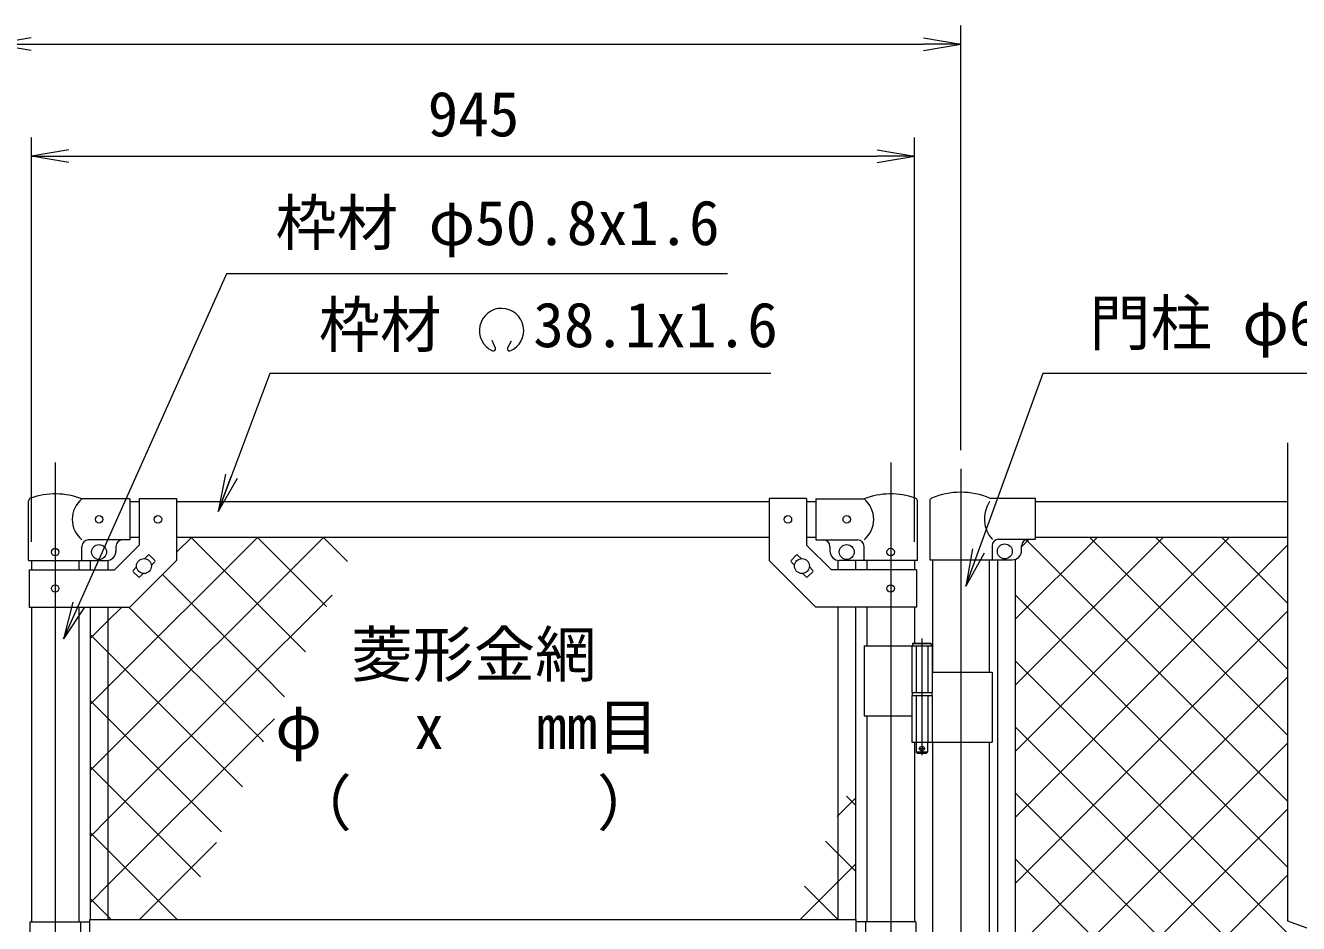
# Model space of a CAD drawing. Units: millimetres, scale not verified. Extents: x -4200 to 4200, y -2970 to 2970.
# Drawn here: x -2585 to -1223, y 509 to 1471 of the extents above; entities that cross this region are included whole.
import ezdxf
from ezdxf.enums import TextEntityAlignment as Align

# ---------------------------------------------------------------- set-up
doc = ezdxf.new("R2010")
doc.units = ezdxf.units.MM
doc.header["$LTSCALE"] = 20
doc.linetypes.add('DASHED', pattern=[7.5, 6, -1.5])
doc.linetypes.add('USER1', pattern=[50.8, 31.75, -6.35, 6.35, -6.35])
for name, color, linetype, lineweight in [('0-1_D-BMK', 2, 'USER1', 13), ('0-2_D-STR1', 1, 'Continuous', 18), ('0-3_D-STR3', 3, 'Continuous', 13), ('0-4_D-STR-DIM', 7, 'Continuous', 9), ('0-5_0', 3, 'Continuous', 18), ('0-6_D-STR-TXT', 7, 'Continuous', 9), ('0-7_D-STR2', 7, 'Continuous', 9)]:
    doc.layers.add(name, color=color, linetype=linetype, lineweight=lineweight)
doc.styles.add('ＭＳ ゴシック', font='')
doc.styles.get('ＭＳ ゴシック').set_extended_font_data('MS Gothic')

# ---------------------------------------------------------------- blocks, each defined once
blk = doc.blocks.new('_Open')
at = {"layer": '0-5_0', "color": 7, "lineweight": 9}
blk.add_line((-20, 3.33), (0, 0), dxfattribs=at)
blk.add_lwpolyline([(-20, -3.33), (0, 0), (-20, 0)], dxfattribs=at)

msp = doc.modelspace()

# ---------------------------------------------------------------- linework, layer by layer
at = {"layer": '0-1_D-BMK'}
for p, q in [((-2553.4, 1003.1), (-2553.4, -35.29)), ((-1659.2, 1003.1), (-1659.2, -35.29)), ((-1584.05, 996.61), (-1584.05, -120.04)), ((-1625.78, 814.79), (-1625.78, 689.9)), ((-1629.4, 696.87), (-1622.15, 696.87))]:
    msp.add_line(p, q, dxfattribs=at)
at = {"layer": '0-2_D-STR1'}
for p, q in [((-2473.4, 961.37), (-2463.4, 961.37)), ((-2423.4, 961.37), (-1789.2, 961.37)), ((-1749.2, 961.37), (-1739.2, 961.37)), ((-1504.05, 961.37), (-1234.05, 961.37)), ((-2473.4, 923.37), (-2463.4, 923.37)), ((-2423.4, 923.37), (-1789.2, 923.37)), ((-1749.2, 923.37), (-1739.2, 923.37)), ((-1504.05, 923.37), (-1234.05, 923.37)), ((-2578.8, 898.37), (-2578.8, 888.32)), ((-2528, 898.37), (-2528, 888.32)), ((-1684.6, 898.37), (-1684.6, 888.32)), ((-1633.8, 898.37), (-1633.8, 888.32)), ((-1614.3, 899.07), (-1614.3, 778.87)), ((-1553.8, 899.07), (-1553.8, 778.87)), ((-2578.8, 848.32), (-2578.8, 511.37)), ((-2528, 848.32), (-2528, 511.37)), ((-1684.6, 848.32), (-1684.6, 806.87)), ((-1633.8, 848.32), (-1633.8, 809.87)), ((-1684.6, 731.87), (-1684.6, 511.37)), ((-1633.8, 703.87), (-1633.8, 511.37)), ((-1614.3, 703.87), (-1614.3, 496.87)), ((-1553.8, 703.87), (-1553.8, 496.87))]:
    msp.add_line(p, q, dxfattribs=at)
at = {"layer": '0-3_D-STR3'}
for p, q in [((-2581.95, 898.37), (-2581.95, 962.06)), ((-2473.4, 964.37), (-2524.85, 964.37)), ((-2473.4, 964.37), (-2473.4, 920.37)), ((-2463.4, 964.57), (-2463.4, 914.89)), ((-2463.4, 964.57), (-2423.4, 964.57)), ((-2423.4, 964.57), (-2423.4, 898.32)), ((-1789.2, 964.57), (-1789.2, 898.32)), ((-1749.2, 964.57), (-1789.2, 964.57)), ((-1749.2, 964.57), (-1749.2, 914.89)), ((-1739.2, 964.37), (-1687.75, 964.37)), ((-1739.2, 964.37), (-1739.2, 920.37)), ((-1630.65, 898.37), (-1630.65, 962.06)), ((-1617.45, 961.92), (-1617.45, 899.07)), ((-1552.91, 965.07), (-1504.05, 965.07)), ((-1504.05, 921.07), (-1504.05, 965.07)), ((-2524.85, 898.37), (-2524.85, 913.37)), ((-2473.4, 920.37), (-2517.85, 920.37)), ((-2489.96, 888.32), (-2463.4, 914.89)), ((-2488.4, 913.37), (-2488.4, 908.37)), ((-1722.63, 888.32), (-1749.2, 914.89)), ((-1739.2, 920.37), (-1694.75, 920.37)), ((-1724.2, 913.37), (-1724.2, 908.37)), ((-1687.75, 898.37), (-1687.75, 913.37)), ((-1550.65, 914.07), (-1550.65, 899.07)), ((-1543.65, 921.07), (-1504.05, 921.07)), ((-1519.05, 909.07), (-1519.05, 914.07)), ((-2457.52, 900.27), (-2453.8, 903.98)), ((-2452.39, 903.98), (-2446.73, 898.33)), ((-1760.21, 903.98), (-1765.86, 898.33)), ((-1755.08, 900.27), (-1758.79, 903.98)), ((-1525.7, 496.87), (-1525.7, 899.65)), ((-2581.95, 898.37), (-2524.85, 898.37)), ((-2581.1, 888.32), (-2489.96, 888.32)), ((-2581.1, 888.32), (-2581.1, 848.32)), ((-2524.85, 898.37), (-2498.4, 898.37)), ((-2515.9, 898.37), (-2515.9, 888.32)), ((-2496.9, 898.37), (-2496.9, 888.32)), ((-2470.06, 887.72), (-2466.35, 891.44)), ((-2470.06, 886.31), (-2464.41, 880.65)), ((-2450.44, 893.2), (-2446.73, 896.91)), ((-1762.15, 893.2), (-1765.86, 896.91)), ((-1742.53, 886.31), (-1748.19, 880.65)), ((-1742.53, 887.72), (-1746.24, 891.44)), ((-1631.5, 888.32), (-1722.63, 888.32)), ((-1715.7, 898.37), (-1715.7, 888.32)), ((-1687.75, 898.37), (-1714.2, 898.37)), ((-1696.7, 898.37), (-1696.7, 888.32)), ((-1630.65, 898.37), (-1687.75, 898.37)), ((-1631.5, 888.32), (-1631.5, 848.32)), ((-1617.45, 899.07), (-1529.05, 899.07)), ((-1544.7, 496.87), (-1544.7, 899.07)), ((-2462.99, 880.65), (-2459.28, 884.37)), ((-1749.6, 880.65), (-1753.32, 884.37)), ((-2515.9, 848.32), (-2515.9, 513.87)), ((-2496.9, 848.32), (-2496.9, 513.87)), ((-1715.7, 848.32), (-1715.7, 513.87)), ((-1696.7, 848.32), (-1696.7, 513.87)), ((-1687.75, 806.87), (-1687.75, 731.87)), ((-1687.75, 806.87), (-1614.98, 806.87)), ((-1636.58, 806.87), (-1636.58, 756.87)), ((-1615.78, 808.87), (-1635.78, 808.87)), ((-1634.78, 809.87), (-1616.78, 809.87)), ((-1615.78, 808.87), (-1616.78, 809.87)), ((-1615.78, 808.87), (-1615.78, 806.87)), ((-1614.98, 806.87), (-1614.98, 756.87)), ((-1614.98, 778.87), (-1550.75, 778.87)), ((-1550.75, 778.87), (-1550.75, 703.87)), ((-1636.58, 756.87), (-1614.98, 756.87)), ((-1636.58, 753.87), (-1614.98, 753.87)), ((-1636.58, 753.87), (-1636.58, 703.87)), ((-1636.28, 756.87), (-1636.28, 753.87)), ((-1636.28, 753.87), (-1615.28, 753.87)), ((-1615.28, 756.87), (-1615.28, 753.87)), ((-1614.98, 753.87), (-1614.98, 703.87)), ((-1687.75, 731.87), (-1636.8, 731.87)), ((-1636.58, 703.87), (-1550.75, 703.87)), ((-1631.78, 703.87), (-1631.78, 692.87)), ((-1630.78, 691.87), (-1631.78, 692.87)), ((-1630.78, 691.87), (-1620.78, 691.87)), ((-1620.78, 691.87), (-1619.78, 692.87)), ((-2580.4, 511.37), (-2580.4, 492.87)), ((-2580.4, 511.37), (-2516.3, 511.37)), ((-2526.4, 511.37), (-2526.4, 492.87)), ((-2516.3, 513.87), (-1696.3, 513.87)), ((-2516.3, 492.87), (-2516.3, 513.87)), ((-1696.3, 458.87), (-1696.3, 513.87)), ((-1632.2, 511.37), (-1696.3, 511.37)), ((-1686.2, 511.37), (-1686.2, 461.37)), ((-1632.2, 511.37), (-1632.2, 461.37))]:
    msp.add_line(p, q, dxfattribs=at)
at = {"layer": '0-3_D-STR3', "linetype": 'DASHED'}
for p, q in [((-1632.08, 806.87), (-1632.08, 756.87)), ((-1619.48, 806.87), (-1619.48, 756.87)), ((-1632.08, 753.87), (-1632.08, 703.87)), ((-1619.48, 753.87), (-1619.48, 703.87))]:
    msp.add_line(p, q, dxfattribs=at)
at = {"layer": '0-3_D-STR3'}
for points in [[(-2581.1, 848.32), (-2473.4, 848.32), (-2423.4, 898.32)], [(-1631.5, 848.32), (-1739.2, 848.32), (-1789.2, 898.32)], [(-1634.78, 809.87), (-1635.78, 808.87), (-1635.78, 806.87)], [(-1619.78, 703.87), (-1619.78, 692.87), (-1631.78, 692.87)]]:
    msp.add_lwpolyline(points, dxfattribs=at)
for centre, radius in [((-2506.4, 942.37), 4), ((-2443.4, 942.32), 4), ((-1769.2, 942.32), 4), ((-1706.2, 942.37), 4), ((-2506.4, 907.37), 8), ((-1706.2, 907.37), 8), ((-1537.05, 908.07), 8), ((-2553.4, 907.37), 4), ((-2458.4, 892.32), 8), ((-1754.2, 892.32), 8), ((-1659.2, 907.37), 4), ((-2553.4, 868.32), 4), ((-1659.2, 868.32), 4), ((-1625.78, 696.87), 2.5)]:
    msp.add_circle(centre, radius, dxfattribs=at)
for centre, radius, start, end in [((-2553.4, 889.64), 80, 69.0916, 109.22051), ((-1659.2, 889.64), 80, 70.77949, 110.9084), ((-1584.05, 891.37), 80, 67.09875, 113.10629), ((-2578.65, 962.06), 3.3, 109.22051, 180), ((-2506.65, 942.37), 28.55, 129.59418, 230.40582), ((-1705.94, 942.37), 28.55, 309.59418, 50.40582), ((-1633.95, 962.06), 3.3, 0, 70.77949), ((-1614.15, 961.92), 3.3, 113.10629, 180), ((-1525.52, 943.12), 33.4, 146.35914, 222.2959), ((-2517.85, 913.37), 7, 90, 180), ((-2481.4, 913.37), 7, 90, 180), ((-1731.2, 913.37), 7, 0, 90), ((-1694.75, 913.37), 7, 0, 90), ((-1543.65, 914.07), 7, 90, 180), ((-1512.05, 914.07), 7, 90, 180), ((-2498.4, 908.37), 10, 270, 0), ((-2453.09, 903.28), 1, 45, 135), ((-1759.5, 903.28), 1, 45, 135), ((-1714.2, 908.37), 10, 180, 270), ((-1529.05, 909.07), 10, 270, 0), ((-2469.36, 887.01), 1, 135, 225), ((-2447.44, 897.62), 1, 315, 45), ((-1765.16, 897.62), 1, 135, 225), ((-1743.24, 887.01), 1, 315, 45), ((-2463.7, 881.36), 1, 225, 315), ((-1748.89, 881.36), 1, 225, 315)]:
    msp.add_arc(centre, radius, start, end, dxfattribs=at)
at = {"layer": '0-4_D-STR-DIM'}
for p, q in [((-1584.05, 1016.61), (-1584.05, 1471.37)), ((-2579.05, 1451.37), (-1624.05, 1451.37)), ((-2578.8, 918.37), (-2578.8, 1351.37)), ((-1633.8, 918.37), (-1633.8, 1351.37)), ((-2538.8, 1331.37), (-1673.8, 1331.37)), ((-1234.05, 512.02), (-1234.05, 1024.37)), ((-1198.81, 499.19), (-1234.05, 512.02))]:
    msp.add_line(p, q, dxfattribs=at)
at = {"layer": '0-6_D-STR-TXT'}
for p, q in [((-2082.01, 1125.75), (-2085.84, 1133.96)), ((-2069.42, 1125.74), (-2064.9, 1133.58))]:
    msp.add_line(p, q, dxfattribs=at)
for points in [[(-1833.88, 1205.49), (-2370.08, 1205.49), (-2543.76, 816.15)], [(-1787.47, 1098.46), (-2323.67, 1098.46), (-2378.23, 952.8)], [(-963.15, 1098.46), (-1496.31, 1098.46), (-1578.24, 872.73)]]:
    msp.add_lwpolyline(points, dxfattribs=at)
for centre, radius, start, end in [((-2075.72, 1144.63), 23.75, 292.92895, 245.65759), ((-2084.47, 1125.29), 2.5, 245.55066, 10.6575), ((-2066.97, 1125.28), 2.5, 169.34241, 276.63708)]:
    msp.add_arc(centre, radius, start, end, dxfattribs=at)
at = {"layer": '0-7_D-STR2'}
for p, q in [((-2496.9, 762.91), (-2336.44, 923.37)), ((-2496.9, 692.2), (-2265.72, 923.37)), ((-2423.4, 907.12), (-2407.15, 923.37)), ((-2262.86, 848.86), (-2337.37, 923.37)), ((-2240.38, 897.08), (-2266.66, 923.37)), ((-1525.7, 835.67), (-1438, 923.37)), ((-1525.7, 764.96), (-1367.29, 923.37)), ((-1525.7, 694.25), (-1296.58, 923.37)), ((-1525.7, 623.54), (-1234.05, 915.19)), ((-1519.59, 912.49), (-1511.01, 921.07)), ((-1234.05, 640.14), (-1514.73, 920.83)), ((-1234.05, 710.85), (-1446.56, 923.37)), ((-1234.05, 781.56), (-1375.85, 923.37)), ((-1234.05, 852.27), (-1305.14, 923.37)), ((-1234.05, 922.98), (-1234.43, 923.37)), ((-1234.05, 569.43), (-1525.7, 861.08)), ((-1525.7, 552.83), (-1234.05, 844.48)), ((-2496.9, 800.05), (-2515.9, 819.05)), ((-2352.81, 655.97), (-2496.9, 800.05)), ((-1224.99, 489.66), (-1525.7, 790.37)), ((-1510.95, 496.87), (-1234.05, 773.77)), ((-2515.9, 743.91), (-2496.9, 762.91)), ((-2496.9, 729.34), (-2515.9, 748.34)), ((-2375.3, 607.74), (-2496.9, 729.34)), ((-1292.41, 486.37), (-1525.7, 719.66)), ((-1450.74, 486.37), (-1234.05, 703.06)), ((-2515.9, 673.2), (-2496.9, 692.2)), ((-2496.9, 658.63), (-2515.9, 677.63)), ((-2397.78, 559.52), (-2496.9, 658.63)), ((-1696.7, 636.25), (-1706.32, 645.87)), ((-1363.12, 486.37), (-1525.7, 648.95)), ((-1380.03, 486.37), (-1234.05, 632.35)), ((-2496.9, 587.92), (-2515.9, 606.92)), ((-2422.84, 513.87), (-2496.9, 587.92)), ((-2463.09, 513.87), (-2380.61, 596.35)), ((-1433.83, 486.37), (-1525.7, 578.24)), ((-1309.32, 486.37), (-1234.05, 561.64)), ((-1715.74, 513.87), (-1751.29, 549.42)), ((-2496.9, 517.21), (-2515.9, 536.21)), ((-2493.56, 513.87), (-2496.9, 517.21))]:
    msp.add_line(p, q, dxfattribs=at)
for points in [[(-2285.35, 800.64), (-2321.72, 837.01), (-2408.08, 923.37)], [(-2307.84, 752.41), (-2331.55, 776.12), (-2438.57, 883.14)], [(-2515.9, 602.49), (-2496.9, 621.49), (-2331.55, 786.84), (-2281.38, 837.01), (-2257.04, 861.34)], [(-2515.9, 814.62), (-2496.9, 833.62), (-2482.2, 848.32)], [(-2330.32, 704.19), (-2331.55, 705.41), (-2474.45, 848.32)], [(-2515.9, 531.77), (-2496.9, 550.77), (-2331.55, 716.12), (-2318.83, 728.84)], [(-1716.48, 624.09), (-1715.7, 624.87), (-1696.7, 643.87)], [(-1696.7, 565.54), (-1715.7, 584.54), (-1728.81, 597.65)], [(-1755.99, 513.87), (-1715.7, 554.16), (-1696.7, 573.16)]]:
    msp.add_lwpolyline(points, dxfattribs=at)

# ---------------------------------------------------------------- block references
at = {"layer": '0-4_D-STR-DIM', "xscale": 2, "yscale": 2, "rotation": 180}
for p in [(-2619.05, 1451.37), (-2578.8, 1331.37)]:
    msp.add_blockref('_Open', p, dxfattribs=at)
at = {"layer": '0-4_D-STR-DIM', "xscale": 2, "yscale": 2}
for p in [(-1584.05, 1451.37), (-1633.8, 1331.37)]:
    msp.add_blockref('_Open', p, dxfattribs=at)
at = {"layer": '0-6_D-STR-TXT', "xscale": 2, "yscale": 2}
for p, rotation in [((-2378.93, 950.93), 249.46512), ((-1578.92, 870.85), 250.05227), ((-2544.57, 814.32), 245.95896)]:
    msp.add_blockref('_Open', p, dxfattribs=dict(at, rotation=rotation))

# ---------------------------------------------------------------- texts
at = {"layer": '0-4_D-STR-DIM', "style": 'ＭＳ ゴシック'}
msp.add_text('945', height=48.09, dxfattribs=at).set_placement((-2154.77, 1338.12), align=Align.BOTTOM_LEFT)
at = {"layer": '0-6_D-STR-TXT', "style": 'ＭＳ ゴシック'}
for s, p in [('枠材 φ50.8x1.6', (-2317.63, 1221.63)), ('枠材 \u300038.1x1.6', (-2271.22, 1112.32)), ('門柱 φ60.5x2.3', (-1446.65, 1114.35)), ('菱形金網', (-2236.5, 759.4)), ('φ\u3000 x\u3000 mm目', (-2317.71, 681.81)), ('（\u3000\u3000\u3000\u3000）', (-2301.47, 600.16))]:
    msp.add_text(s, height=48.09, dxfattribs=at).set_placement(p, align=Align.BOTTOM_LEFT)

doc.saveas('drawing.dxf')
